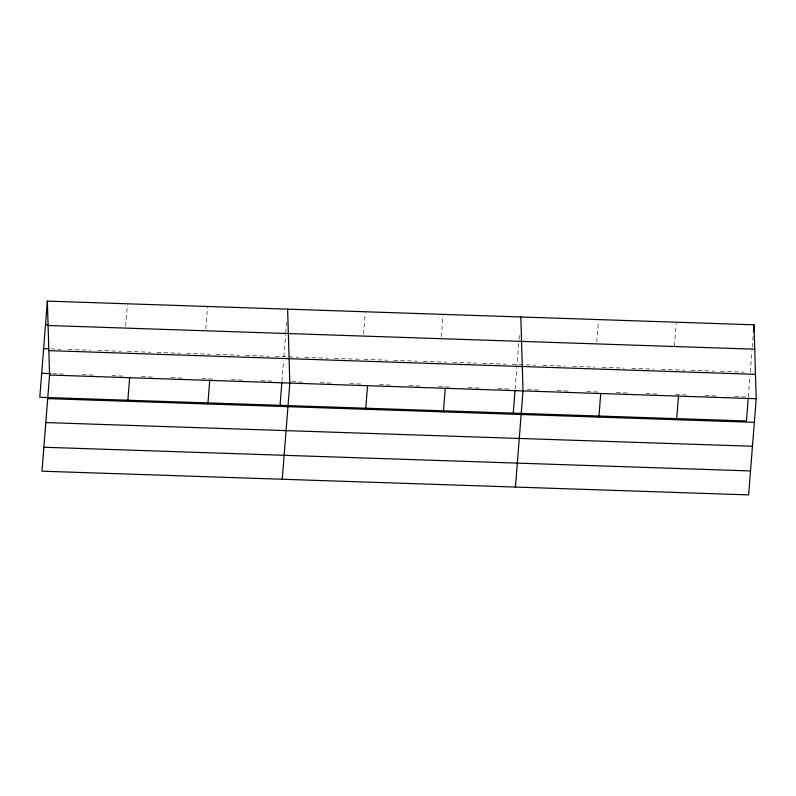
<?xml version="1.0" encoding="UTF-8"?>
<svg xmlns="http://www.w3.org/2000/svg" width="796" height="796" viewBox="0 0 796 796"><rect width="100%" height="100%" fill="white"/><g stroke="black" fill="none" stroke-linecap="round" stroke-linejoin="round"><path stroke-width="0.6" stroke-dasharray="3.98 2.98" d="M125.688 326.211L127.36 304.967M205.776 328.897L207.537 306.48M281.943 381.384L283.595 360.409M283.883 356.707L285.585 335.156M285.774 332.758L286.61 322.141M363.593 334.191L365.264 312.947M441.322 336.798L442.994 315.554M515.131 389.204L518.773 342.976M519.052 339.404L519.43 334.688M596.781 342.011L598.363 321.952M674.421 345.792L676.192 323.385M748.33 397.025L749.981 376.05M750.27 372.349L751.961 350.797M752.25 347.225L753.175 335.424M51.024 348.897L60.874 349.225M68.267 349.474L90.446 350.22M97.838 350.469L121.251 351.255M127.41 351.464L150.822 352.25M156.981 352.449L180.394 353.235M186.553 353.444L209.955 354.23M216.124 354.439L239.526 355.225M245.685 355.424L269.098 356.21M275.257 356.419L298.689 357.205M304.858 357.414L328.3 358.2M334.469 358.409L360.379 359.275M364.08 359.404L387.523 360.19M393.692 360.389L417.134 361.175M423.303 361.384L446.745 362.17M452.914 362.379L476.366 363.165M482.535 363.374L505.977 364.16M512.146 364.369L535.589 365.155M542.991 365.404L565.2 366.15M572.603 366.389L594.811 367.135M602.214 367.384L624.422 368.13M631.825 368.379L654.033 369.125M661.436 369.374L684.878 370.16M691.047 370.369L714.49 371.155M720.659 371.364L744.101 372.15M52.775 373.692L65.093 374.11M82.346 374.687L94.664 375.105M111.918 375.682L124.236 376.09M141.489 376.677L153.807 377.085M171.05 377.662L184.612 378.12M201.856 378.697L214.174 379.115M231.427 379.692L243.745 380.1M260.998 380.677L273.317 381.095M291.814 381.712L302.918 382.09M320.191 382.667L332.529 383.085M349.802 383.662L362.14 384.07M379.413 384.657L391.751 385.065M409.025 385.642L421.363 386.06M438.636 386.637L450.974 387.055M468.247 387.632L480.585 388.05M497.858 388.627L510.196 389.035M527.469 389.622L539.807 390.03M557.081 390.617L569.429 391.025M586.702 391.602L599.04 392.02M616.313 392.597L628.651 393.015M645.924 393.592L658.262 394.01M675.535 394.587L687.873 394.995M705.147 395.582L717.485 395.99M734.758 396.567L747.096 396.985"/><path stroke-width="1.19" d="M47.372 301.107L49.561 375.025L41.989 471.192L748.628 494.893L756.2 398.726L754.011 324.808L47.372 301.107L39.8 397.274L746.439 420.975L748.23 398.229M127.788 401.303L129.639 377.712M207.875 403.99L209.726 380.398M280.063 405.333L281.854 382.577M282.252 479.252L289.814 383.085L287.625 309.166M365.692 409.283L367.543 385.692M443.422 411.89L445.272 388.299M513.251 413.154L515.042 390.398M515.44 487.072L523.012 390.906L520.823 316.987M598.881 417.104L600.741 393.513M676.61 419.721L678.471 396.119M753.454 331.882L754.011 324.808M45.511 324.698L47.979 324.788M48.088 325.504L754.737 349.205M43.631 348.648L48.556 348.817M48.835 350.628L755.474 374.329M41.681 373.324L50.307 373.613M49.561 375.025L756.2 398.726M47.7 398.617L754.339 422.328M45.82 422.567L752.459 446.267M43.87 447.243L750.519 470.943"/></g></svg>
